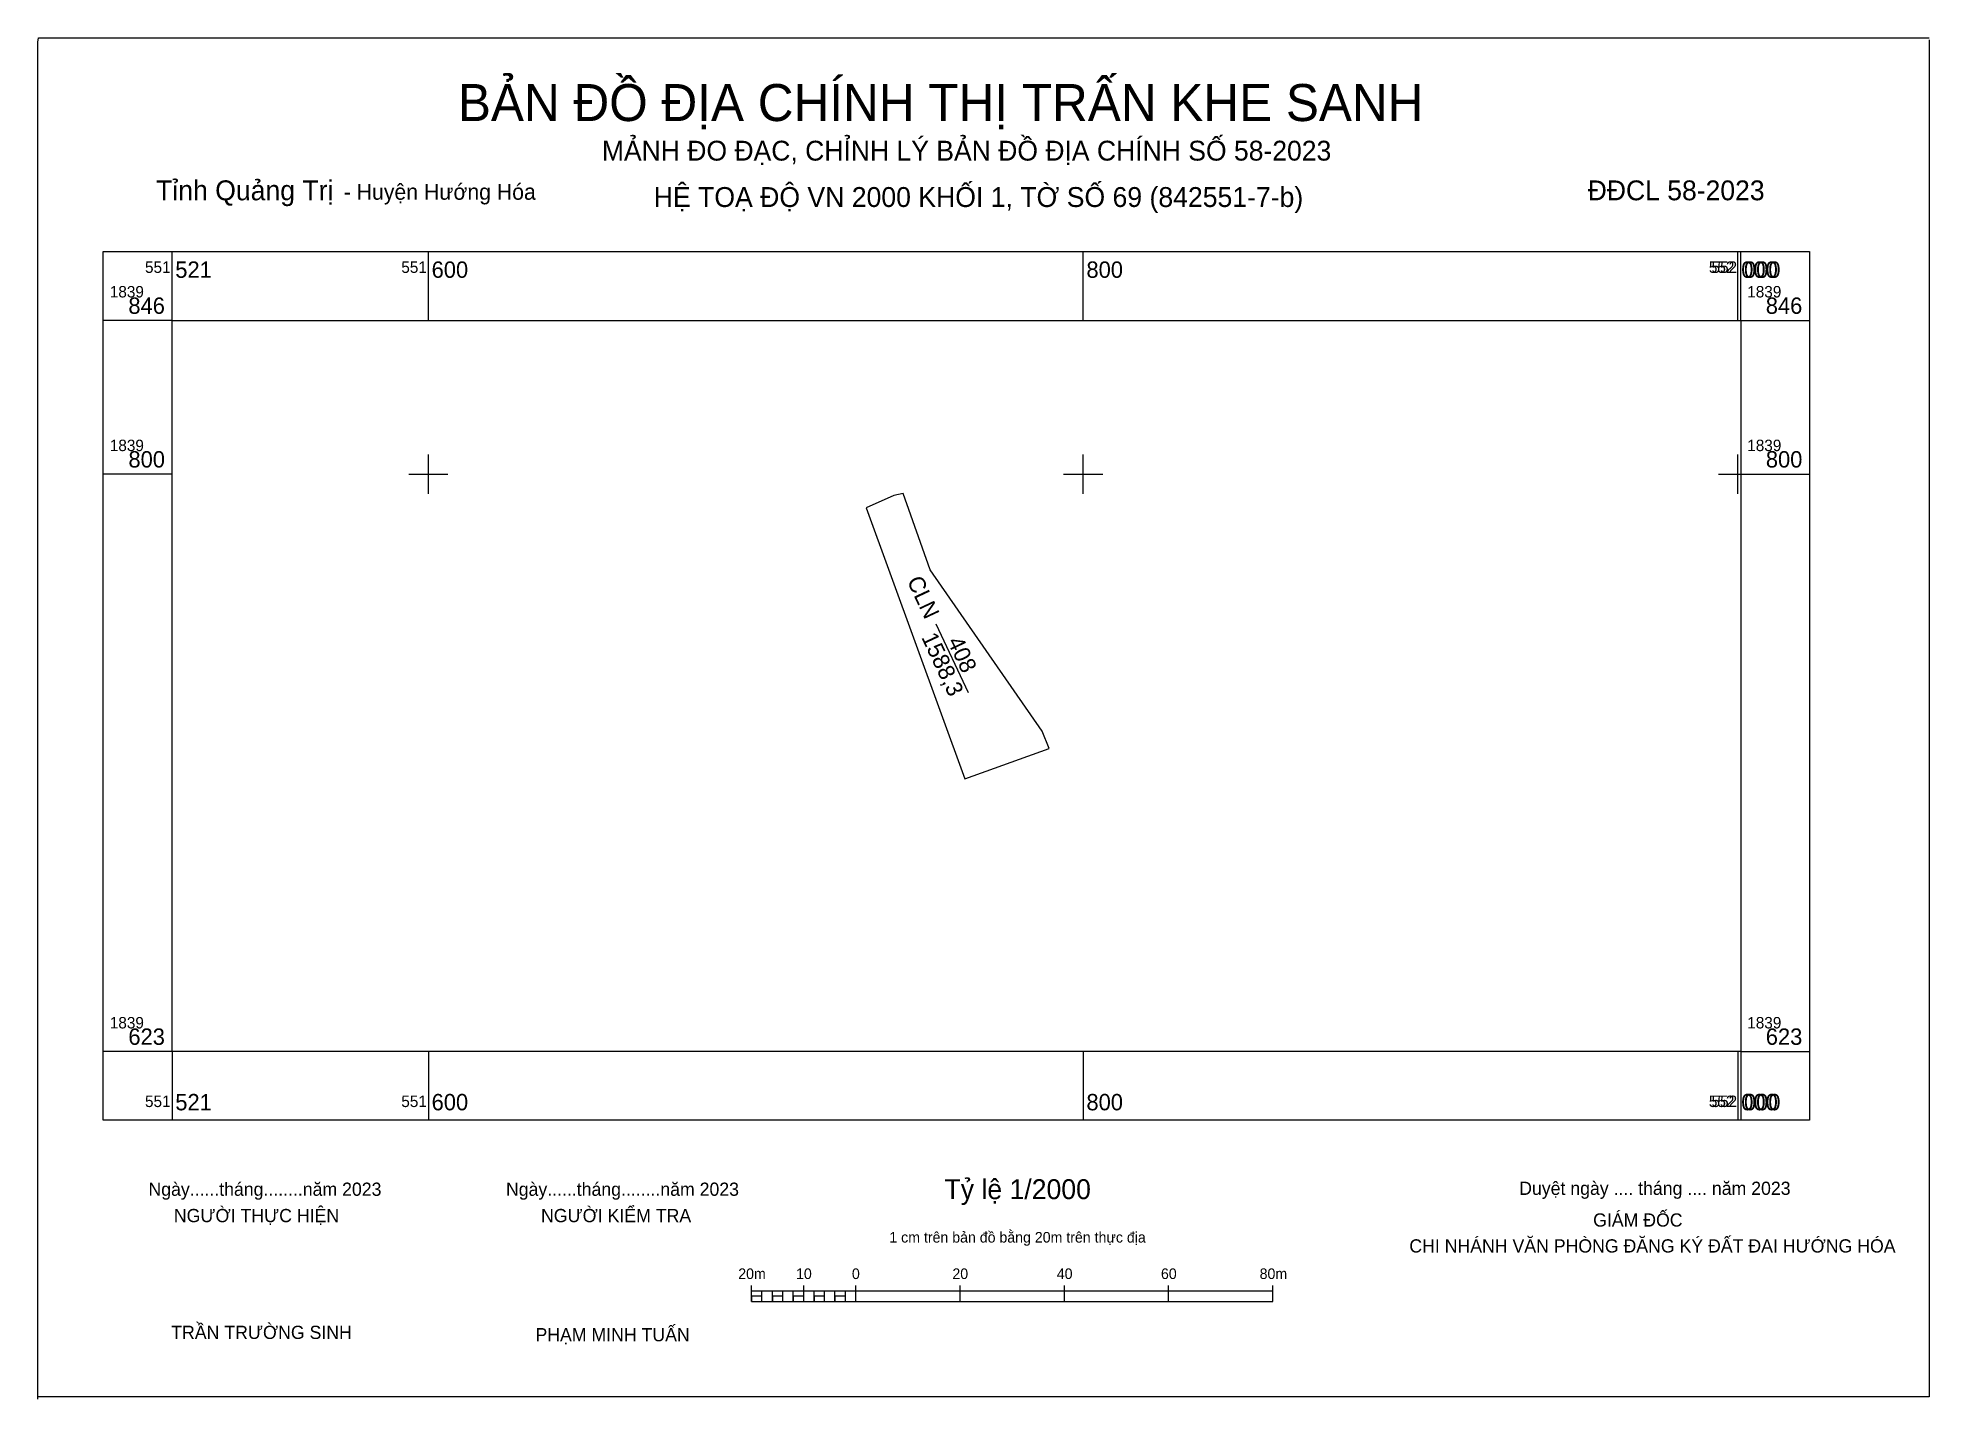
# Model space of a CAD drawing. Extents: x 551481 to 552058, y 1839517 to 1839933.
import ezdxf

# ---------------------------------------------------------------- set-up
doc = ezdxf.new("R2010")
doc.units = 0
for name, color, linetype in [('Level 10', 7, 'Continuous'), ('Level 11', 7, 'Continuous'), ('Level 13', 7, 'Continuous'), ('Level 2', 7, 'Continuous'), ('Level 4', 7, 'Continuous'), ('Level 63', 7, 'Continuous')]:
    doc.layers.add(name, color=color, linetype=linetype)

msp = doc.modelspace()

# ---------------------------------------------------------------- linework, layer by layer
at = {"layer": 'Level 10'}
msp.add_lwpolyline([(551789.61, 1839716.2), (551787.52, 1839721.51), (551753.24, 1839770.79), (551745, 1839794.06), (551742.21, 1839793.49), (551733.69, 1839789.69), (551763.81, 1839706.95), (551789.61, 1839716.2)], dxfattribs=at)
at = {"layer": 'Level 11'}
for p, q in [((551480.72, 1839931.85), (551480.89, 1839933.22)), ((551480.72, 1839517.48), (551480.72, 1839931.85)), ((551480.89, 1839933.22), (552058.39, 1839933.22)), ((552058.39, 1839932.59), (552058.39, 1839518.22)), ((552058.39, 1839518.22), (551480.89, 1839518.22))]:
    msp.add_line(p, q, dxfattribs=at)
at = {"layer": 'Level 13'}
msp.add_line((551755.04, 1839754.22), (551764.87, 1839733.24), dxfattribs=at)
at = {"layer": 'Level 2'}
for p, q in [((551698.72, 1839547.35), (551698.72, 1839552.2)), ((551698.72, 1839550.58), (551857.96, 1839550.58)), ((551701.9, 1839547.35), (551701.9, 1839550.58)), ((551705.09, 1839547.35), (551705.09, 1839550.58)), ((551708.27, 1839547.35), (551708.27, 1839550.58)), ((551711.46, 1839547.35), (551711.46, 1839550.58)), ((551714.64, 1839547.35), (551714.64, 1839552.2)), ((551717.83, 1839547.35), (551717.83, 1839550.58)), ((551721.01, 1839547.35), (551721.01, 1839550.58)), ((551724.19, 1839547.35), (551724.19, 1839550.58)), ((551727.38, 1839547.35), (551727.38, 1839550.58)), ((551730.56, 1839547.35), (551730.56, 1839552.2)), ((551762.41, 1839547.35), (551762.41, 1839552.2)), ((551794.26, 1839547.35), (551794.26, 1839552.2)), ((551826.11, 1839547.35), (551826.11, 1839552.2)), ((551857.96, 1839547.35), (551857.96, 1839552.2)), ((551698.72, 1839547.35), (551857.96, 1839547.35))]:
    msp.add_line(p, q, dxfattribs=at)
for points in [[(551698.72, 1839547.35), (551701.9, 1839547.35), (551701.9, 1839548.96), (551698.72, 1839548.96)], [(551705.09, 1839547.35), (551708.27, 1839547.35), (551708.27, 1839548.96), (551705.09, 1839548.96)], [(551711.46, 1839547.35), (551714.64, 1839547.35), (551714.64, 1839548.96), (551711.46, 1839548.96)], [(551717.83, 1839547.35), (551721.01, 1839547.35), (551721.01, 1839548.96), (551717.83, 1839548.96)], [(551724.19, 1839547.35), (551727.38, 1839547.35), (551727.38, 1839548.96), (551724.19, 1839548.96)]]:
    msp.add_lwpolyline(points, close=True, dxfattribs=at)
at = {"layer": 'Level 63'}
for p, q in [((551521.71, 1839846.93), (551521.71, 1839867.93)), ((551600, 1839846.93), (551600, 1839867.93)), ((551800, 1839846.93), (551800, 1839867.93)), ((552000, 1839846.93), (552000, 1839867.93)), ((552000.83, 1839846.93), (552000.83, 1839867.93)), ((551521.71, 1839846.93), (551500.71, 1839846.93)), ((552000.83, 1839846.93), (552021.83, 1839846.93)), ((551600, 1839794), (551600, 1839806)), ((551800, 1839794), (551800, 1839806)), ((552000, 1839794), (552000, 1839806)), ((551521.71, 1839800), (551500.71, 1839800)), ((551594, 1839800), (551606, 1839800)), ((551794, 1839800), (551806, 1839800)), ((551994, 1839800), (552006, 1839800)), ((552000.83, 1839800), (552021.83, 1839800)), ((551521.71, 1839623.69), (551500.71, 1839623.69)), ((551521.71, 1839623.69), (551521.71, 1839602.69)), ((551600, 1839623.69), (551600, 1839602.69)), ((551800, 1839623.69), (551800, 1839602.69)), ((552000, 1839623.69), (552000, 1839602.69)), ((552000.83, 1839623.69), (552000.83, 1839602.69)), ((552000.83, 1839623.69), (552021.83, 1839623.69))]:
    msp.add_line(p, q, dxfattribs=at)
for points in [[(551500.71, 1839867.93), (552021.83, 1839867.93), (552021.83, 1839602.69), (551500.71, 1839602.69), (551500.71, 1839867.93)], [(551521.71, 1839846.93), (552000.83, 1839846.93), (552000.83, 1839623.69), (551521.71, 1839623.69), (551521.71, 1839846.93)]]:
    msp.add_lwpolyline(points, dxfattribs=at)

# ---------------------------------------------------------------- texts
at = {"layer": 'Level 13'}
msp.add_text('408', height=5, rotation=295.1189, dxfattribs=at).set_placement((551758.45, 1839748.91))
at = {"layer": 'Level 2'}
for s, height, p in [('BẢN ĐỒ ĐỊA CHÍNH THỊ TRẤN KHE SANH', 11.308, (551609.03, 1839907.8)), ('MẢNH ĐO ĐẠC, CHỈNH LÝ BẢN ĐỒ ĐỊA CHÍNH SỐ 58-2023', 6.0571, (551652.99, 1839895.73)), ('Tỉnh Quảng Trị', 6.074, (551516.84, 1839883.61)), ('HỆ TOẠ ĐỘ VN 2000 KHỐI 1, TỜ SỐ 69 (842551-7-b)', 6.074, (551668.85, 1839881.56)), (' ĐĐCL 58-2023', 6.0574, (551951.84, 1839883.61)), ('- Huyện Hướng Hóa', 4.8462, (551574.16, 1839883.77)), ('Ngày......tháng........năm 2023', 4.0395, (551514.51, 1839579.58)), ('Ngày......tháng........năm 2023', 4.0395, (551623.71, 1839579.58)), ('Tỷ lệ 1/2000', 6.0756, (551757.65, 1839578.56)), ('Duyệt ngày .... tháng .... năm 2023', 4.0395, (551933.18, 1839579.86)), ('NGƯỜI THỰC HIỆN', 4.0395, (551522.28, 1839571.53)), ('NGƯỜI KIỂM TRA', 4.0395, (551634.41, 1839571.53)), ('GIÁM ĐỐC', 4.04, (551955.76, 1839570.18)), ('1 cm trên bản đồ bằng 20m trên thực địa', 3.2314, (551740.8, 1839565.3)), ('CHI NHÁNH VĂN PHÒNG ĐĂNG KÝ ĐẤT ĐAI HƯỚNG HÓA', 4.0395, (551899.62, 1839562.26)), ('20m', 3.231, (551694.65, 1839554.17)), ('10', 3.231, (551712.3, 1839554.17)), ('0', 3.23, (551729.37, 1839554.17)), ('20', 3.231, (551760.06, 1839554.17)), ('40', 3.231, (551791.95, 1839554.17)), ('60', 3.231, (551823.76, 1839554.17)), ('80m', 3.231, (551853.9, 1839554.17)), ('TRẦN TRƯỜNG SINH', 4.0395, (551521.47, 1839535.86)), ('PHẠM MINH TUẤN', 4.0395, (551632.71, 1839535.15))]:
    msp.add_text(s, height=height, dxfattribs=at).set_placement(p)
msp.add_text('CLN', height=5, rotation=295.1189, dxfattribs=at).set_placement((551746.09, 1839767.42))
at = {"layer": 'Level 4'}
msp.add_text('1588,3', height=5, rotation=295.1189, dxfattribs=at).set_placement((551750.48, 1839750.17))
at = {"layer": 'Level 63'}
for s, height, p in [('551', 3.5, (551513.46, 1839861.43)), ('521', 5, (551522.71, 1839859.93)), ('551', 3.5, (551591.74, 1839861.43)), ('600', 5, (551601, 1839859.93)), ('800', 5, (551801, 1839859.93)), ('552', 3.5, (551991.1, 1839861.43)), ('552', 3.5, (551991.93, 1839861.43)), ('000', 5, (552001, 1839859.93)), ('000', 5, (552001.83, 1839859.93)), ('1839', 3.5, (551502.71, 1839853.93)), ('1839', 3.5, (552002.83, 1839853.93)), ('846', 5, (551508.38, 1839848.93)), ('846', 5, (552008.49, 1839848.93)), ('1839', 3.5, (551502.71, 1839807)), ('1839', 3.5, (552002.83, 1839807)), ('800', 5, (551508.4, 1839802)), ('800', 5, (552008.51, 1839802)), ('1839', 3.5, (551502.71, 1839630.69)), ('623', 5, (551508.38, 1839625.69)), ('1839', 3.5, (552002.83, 1839630.69)), ('623', 5, (552008.49, 1839625.69)), ('551', 3.5, (551513.46, 1839606.69)), ('521', 5, (551522.71, 1839605.69)), ('551', 3.5, (551591.74, 1839606.69)), ('600', 5, (551601, 1839605.69)), ('800', 5, (551801, 1839605.69)), ('552', 3.5, (551991.1, 1839606.69)), ('552', 3.5, (551991.93, 1839606.69)), ('000', 5, (552001, 1839605.69)), ('000', 5, (552001.83, 1839605.69))]:
    msp.add_text(s, height=height, dxfattribs=at).set_placement(p)

doc.saveas('drawing.dxf')
